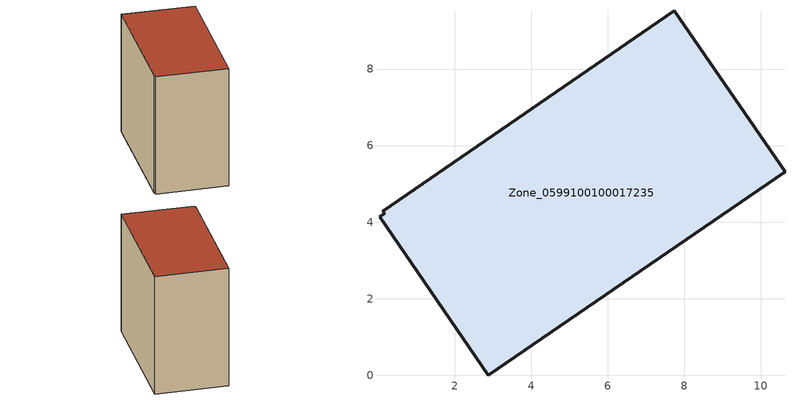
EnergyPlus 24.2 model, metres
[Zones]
Zone_0599100100017235
 floor ground (C_G): 0.04,4.14 0.17,4.23 0.13,4.29 7.74,9.52 10.63,5.31 2.88,0 z0
 wall outside (C_F): 2.88,0 10.63,5.31 7.74,9.52 0.13,4.29 0.17,4.23 0.04,4.14 2.88,0 z0:8.84
 roof outside (C_R): 0.17,4.23 0.04,4.14 2.88,0 10.63,5.31 7.74,9.52 0.13,4.29 z8.84
[BUILDING]
Pand.0599100100017235: North Axis=0; Terrain=City; Loads Convergence Tolerance Value=0.04; Temperature Convergence Tolerance Value=0.4; Solar Distribution=FullExterior; Maximum Number of Warmup Days=25; Minimum Number of Warmup Days=1
[Site:Location]
Rotterdam.The.Hague.AP_ZH_NLD Design_Conditions: Latitude=51.96; Longitude=4.45; Time Zone=1; Elevation=-4.5
[SITE:GROUNDTEMPERATURE:BUILDINGSURFACE]
18, 18, 18, 18, 18, 18, 18, 18, 18, 18, 18, 18
[MATERIAL] Thermal Absorptance=0.9; Solar Absorptance=0.7; Visible Absorptance=0.7
Name | Roughness | Thickness | Conductivity | Density | Specific Heat
G.TI.2015-2018 | MediumSmooth | 0.15 | 0.0428571 | 540 | 1210
F.TI.2015-2018 | Rough | 0.3 | 0.0666667 | 1920 | 840
R.TI.2015-2018 | MediumRough | 0.2 | 0.0333333 | 1500 | 1000
[CONSTRUCTION]
C_G: G.TI.2015-2018
C_F: F.TI.2015-2018
C_R: R.TI.2015-2018
[ZONE]
Zone_0599100100017235: Type=1; Multiplier=1; Ceiling Height=Autocalculate; Volume=Autocalculate; Floor Area=autocalculate; Part of Total Floor Area=Yes
[ZONEINFILTRATION:DESIGNFLOWRATE]
Infil_Zone_0599100100017235: Zone or ZoneList or Space or SpaceList=Zone_0599100100017235; Schedule=AlwaysOn; Design Flow Rate Calculation Method=Flow/Area; Flow Rate per Floor Area=0.0015; Constant Term Coefficient=1; Temperature Term Coefficient=0; Velocity Term Coefficient=0; Velocity Squared Term Coefficient=0
[HVACTEMPLATE:ZONE:IDEALLOADSAIRSYSTEM]
Zone_0599100100017235: Maximum Heating Supply Air Temperature=50; Minimum Cooling Supply Air Temperature=13; Maximum Heating Supply Air Humidity Ratio=0.0156; Minimum Cooling Supply Air Humidity Ratio=0.0077; Heating Limit=NoLimit; Cooling Limit=NoLimit; Dehumidification Control Type=ConstantSensibleHeatRatio; Cooling Sensible Heat Ratio=0.7; Dehumidification Setpoint=60; Humidification Control Type=None; Humidification Setpoint=30; Outdoor Air Method=None; Outdoor Air Flow Rate per Person=0.00944; Outdoor Air Flow Rate per Zone Floor Area=0; Outdoor Air Flow Rate per Zone=0; Demand Controlled Ventilation Type=None; Outdoor Air Economizer Type=NoEconomizer; Heat Recovery Type=None; Sensible Heat Recovery Effectiveness=0.7; Latent Heat Recovery Effectiveness=0.65
[ZONECONTROL:THERMOSTAT]
ThermostatControl_Zone_0599100100017235: Zone or ZoneList=Zone_0599100100017235; Control Type Schedule=DualSetpointControlType; Control 1=Thermostat_Zone_0599100100017235; Temperature Difference Between Cutout And Setpoint=0
[THERMOSTATSETPOINT:DUALSETPOINT]
Thermostat_Zone_0599100100017235: Heating Setpoint Temperature Schedule=HeatingSetpoint_Zone_0599100100017235; Cooling Setpoint Temperature Schedule=CoolingSetpoint_Zone_0599100100017235
[SCHEDULE:COMPACT]
HeatingSetpoint_Zone_0599100100017235: Through: 12/31, For: AllDays, Until: 24:00, 21
CoolingSetpoint_Zone_0599100100017235: Through: 12/31, For: AllDays, Until: 24:00, 24
DualSetpointControlType: Through: 12/31, For: AllDays, Until: 24:00, 4
AlwaysOn: Through: 12/31, For: AllDays, Until: 24:00, 1
